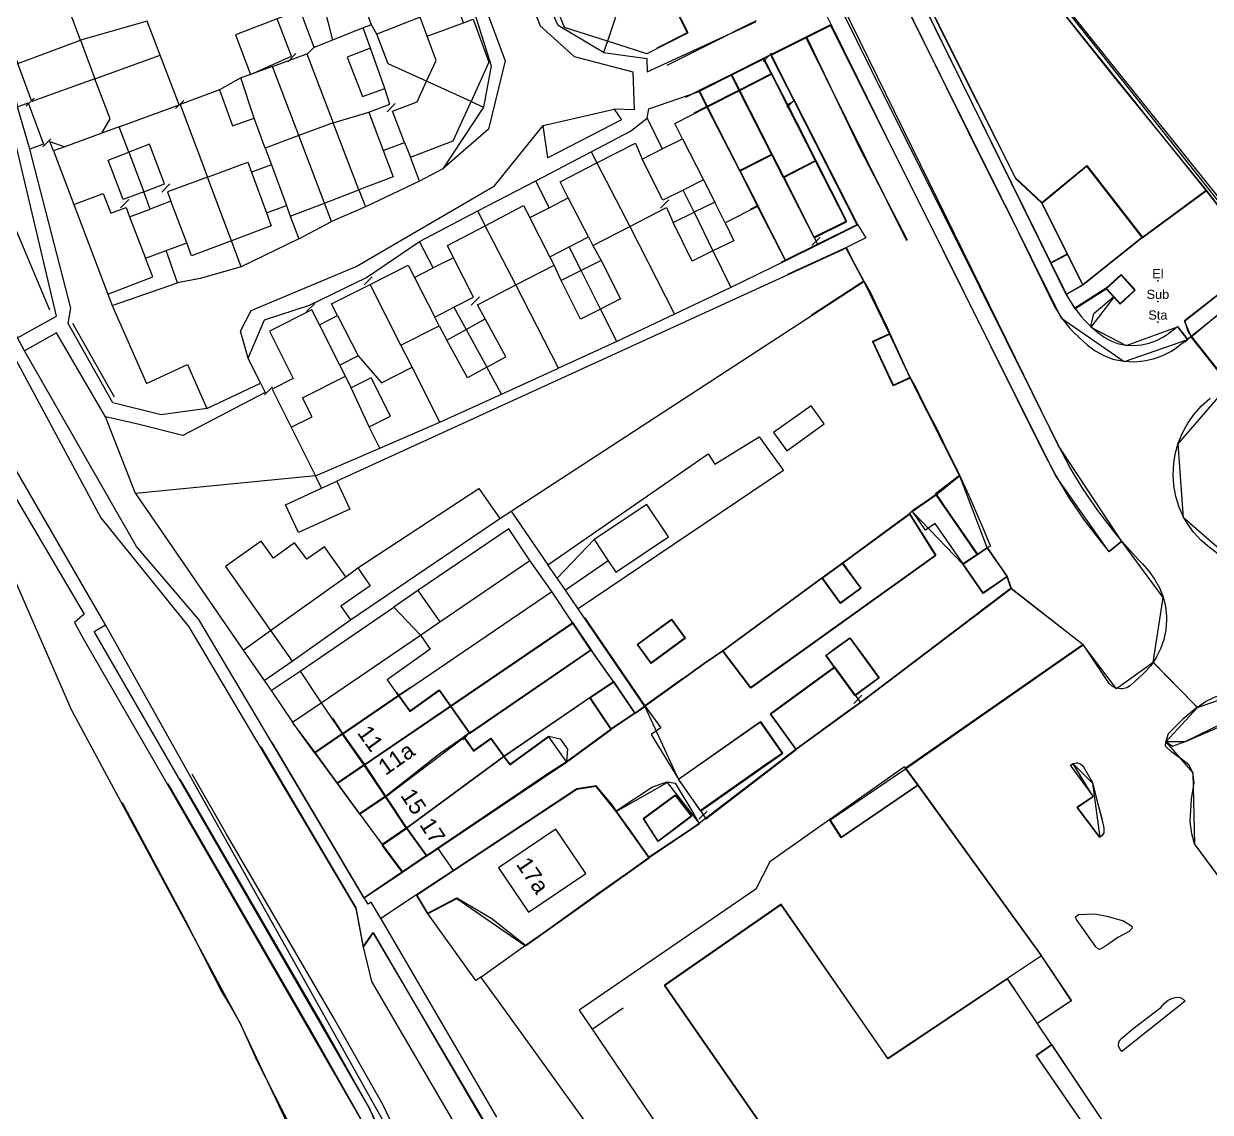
# Model space of a CAD drawing. Header units: millimetres. Extents: x 111502 to 977541, y 8702 to 1044108.
# Drawn here: x 488632.1 to 488778.3, y 242932.4 to 243066.6 of the extents above; entities that cross this region are included whole.
import ezdxf
from ezdxf.enums import TextEntityAlignment as Align

# ---------------------------------------------------------------- set-up
doc = ezdxf.new("R2010")
doc.units = ezdxf.units.MM
doc.header["$LTSCALE"] = 0.25
doc.linetypes.add('DASHED2', pattern=[9.525, 6.35, -3.175])
doc.layers.add('E HVSS As Laid HV', color=10, linetype='Continuous')
doc.layers.add('X HVSS Site Background', color=8, linetype='Continuous')
doc.styles.add('85C29BD3-77E0-4928-B775-6F', font='arial.ttf', dxfattribs={"height": 0.2})
doc.styles.add('OS Master Map$1$Standard', font='txt')

# ---------------------------------------------------------------- blocks, each defined once
blk = doc.blocks.new('Gas OS')
at = {"layer": 'X HVSS Site Background'}
for points in [[(499.25, -727.76), (491.44, -715.97), (440.42, -611.9), (434.13, -592.51), (400.33, -459.68), (391.07, -443.86), (379.53, -435.34), (365.38, -431.08), (350.48, -430.91), (304.47, -440.29), (298.94, -444.2), (313.27, -513.82), (311.85, -513.48), (308.33, -509.97), (297.02, -450.84), (297.81, -446.13), (298.94, -444.2)], [(414.77, -631.38), (427.59, -664.2), (431.77, -668), (438.98, -669.88), (439.17, -674.54), (436.71, -674.48), (437.62, -675.8), (428.54, -680.49), (427.93, -676.48), (436.71, -674.48)], [(498.26, -697.63), (499.04, -698.49), (500.88, -696.8), (499.17, -694.92), (497.33, -696.6), (498.26, -697.63), (495.44, -701.32), (499.78, -703.61), (506.12, -701.31), (507.34, -702.89), (499.56, -705.6), (491.83, -700.25), (465.84, -647.95)], [(417.03, -822.23), (406.53, -797.59), (372.61, -738.82), (374.01, -738.02), (351.59, -699.29), (340.78, -676.34), (328.83, -641.16), (319.81, -602.98), (315.45, -581.78), (313.12, -570.65), (310.77, -567.51), (312.05, -574.1), (310.44, -574.41), (310.93, -577)], [(310.44, -574.41), (312.05, -574.1), (312.54, -576.68), (310.93, -577), (312.74, -577.77), (326.12, -638.62), (340.19, -680), (352.15, -704.14), (371.4, -736.72), (370.2, -737.72), (371.2, -739.62), (405.43, -798.88), (414.57, -818.19), (415.71, -822.23)], [(402.95, -624.96), (404.52, -624.31), (402.9, -620.04), (404.49, -619.43), (389.67, -580.38), (386.72, -576.95), (381.97, -576.67), (369.07, -581.36), (365.65, -580.45), (331.95, -593.09), (327.63, -596.69), (326.25, -601.94), (337.67, -647.56), (352.64, -686.25), (373.45, -724.83), (384.3, -738.26), (404.88, -772.96), (405.77, -777.78), (406.98, -776.02), (422.44, -802.22), (429.38, -810.97), (434.12, -814.69), (439.09, -815.29), (445.16, -811.55)], [(410.6, -768.53), (405.89, -771.72), (385.51, -737.36), (377.82, -728.38), (364.03, -704.25), (363.18, -702.65), (367.98, -699.97), (360.07, -666.74), (357.58, -661.42), (352.67, -657.54), (349.26, -647.18), (344.53, -605.05), (339.18, -592.19), (331.19, -595.43), (328.15, -599.78), (332.32, -621.94), (342.23, -655.67), (361.17, -698.9), (363.18, -702.65)], [(336.17, -611.23), (350.33, -659.35), (367.1, -699.2)], [(386.56, -637.55), (387.87, -640.89), (396.84, -637.46), (405.07, -634.32), (406.32, -633.84), (404.94, -630.21), (406.53, -629.63), (408.15, -633.88), (410.13, -633.13), (423.27, -668.5), (421.21, -676.94), (415.57, -681.83), (412.72, -683.33), (406.04, -686.5)], [(494.44, -696.17), (492.56, -692.4), (489.4, -686.04), (494.92, -681.5), (501.79, -690.31), (494.44, -696.17), (492.42, -697.33), (490.51, -693.47), (467.35, -646.3), (467.98, -639.95), (474.71, -634.73), (473.75, -633.02)], [(847.36, -643), (784.04, -692.22), (725.14, -731.01), (661.93, -765.82), (644.6, -772.43), (621.83, -778.28), (606.42, -779.84), (591.13, -777.48), (575.55, -771.11), (559.53, -768.36), (546.93, -762.58), (537.8, -754.62), (527.03, -742.38), (506.88, -724.83), (506.2, -715.72), (512.49, -708.44), (507.82, -702.51), (514.94, -696.56), (515.61, -691.41), (477.49, -643.36)], [(468.19, -647.04), (486.14, -683.02), (489.4, -686.04)], [(475.12, -641.47), (509.65, -684.54)], [(360.21, -653.26), (361.65, -653.91), (359.44, -658.87), (361.4, -664.1), (363.19, -668.85), (362.01, -669.3), (363.18, -674.17), (364.48, -673.71), (366.38, -678.77), (364.7, -679.39), (363.18, -674.17)], [(418.14, -663.83), (416.27, -658.82), (411.8, -660.5), (407.91, -661.94), (405.82, -656.31), (407.03, -655.85), (412.09, -653.98), (414.43, -653.12), (416.55, -658.72), (417.81, -658.27), (419.71, -663.26), (421.54, -669.15), (420.59, -674.22), (415.57, -681.83)], [(442.17, -658.02), (439.48, -654.98), (437.73, -660.45), (435.87, -666.09), (430.59, -664.4), (427.36, -656.35), (432.27, -654.14)], [(405.82, -656.31), (400.29, -659.31), (401.98, -665.98)], [(435.4, -667.5), (429.8, -664.16), (426.38, -656.78)], [(407.18, -822.24), (390.63, -787.2), (369.81, -748.51), (360.61, -727.46), (345.5, -703.58), (334.79, -683.01), (326.01, -659.02), (323.03, -660.36), (317.83, -662.71)], [(451.68, -658.84), (449.33, -660.02), (446.89, -661.26), (444.42, -662.5), (445.75, -665.12), (440.74, -667.66), (435.87, -666.09), (435.4, -667.5), (440.72, -668.24), (440.78, -669.89), (454.16, -663.7)], [(413.67, -665.49), (412.78, -663.13), (411.8, -660.5)], [(375.68, -676.64), (373.55, -677.42), (374.59, -675.68), (372.71, -670.72), (380.73, -667.82), (379.13, -663.62), (370.92, -665.95), (369.13, -661.18), (366.89, -662.03)], [(412.78, -663.13), (407.47, -665.24), (406.8, -664.08), (405.76, -664.46), (401.98, -665.98), (399.74, -666.88), (398, -662.28), (395.16, -663.36)], [(406.8, -664.08), (406.23, -662.57), (407.91, -661.94)], [(412.72, -683.33), (411.58, -680.38), (416.86, -678.38), (419.07, -673.54), (413.58, -671.03), (414.77, -668.47), (413.67, -665.49), (418.14, -663.83), (419.33, -663.4), (421.27, -668.69), (419.07, -673.54), (420.59, -674.22)], [(394.6, -669.23), (397.05, -668.31), (398.83, -667.64), (402.08, -676.16), (406.46, -674.86), (409.06, -673.87), (408.42, -671.91), (406.66, -666.96), (405.76, -664.46)], [(408.23, -679.56), (410.87, -678.56), (409.38, -674.7), (412.43, -673.55), (413.58, -671.03), (408.85, -668.88), (407.47, -665.24)], [(508.58, -748.21), (503.12, -742.67), (504.34, -734.63), (499.25, -727.76), (497.7, -729.03), (491.11, -719.63), (463.41, -664.15), (460.36, -665.67)], [(398.78, -667.76), (399.79, -666.75)], [(472.77, -690.68), (460.36, -665.67), (456.01, -667.85), (458.92, -673.55), (466.66, -688.78), (461.79, -691.21), (457.8, -693.17)], [(367.61, -679.59), (370.12, -686.22), (373.74, -684.87), (374.65, -687.3), (376.55, -686.61), (376.98, -687.72), (379.53, -686.78), (378.73, -684.66), (381.27, -683.68), (379.43, -678.8), (376.87, -679.77), (378.73, -684.66), (376.17, -685.62), (374.34, -680.76), (376.87, -679.77), (375.68, -676.64), (383.08, -673.93), (380.73, -667.82)], [(396.47, -668.62), (397.48, -667.61)], [(406.66, -666.96), (403.79, -668.06), (405.68, -672.92), (408.42, -671.91)], [(455.06, -668.58), (456.07, -667.57)], [(406.46, -674.86), (408.23, -679.56), (409.47, -682.83), (405.25, -684.43), (406.04, -686.5), (401.88, -688.31), (401.02, -686.04), (397.84, -677.73), (394.6, -669.23), (391.89, -670.21), (390.7, -670.62)], [(452.18, -682.13), (456.14, -680.12), (452.1, -672.2), (456.08, -670.17), (455.11, -668.3), (451.14, -670.29), (447.17, -672.28)], [(396.79, -687.66), (401.02, -686.04), (405.25, -684.43), (402.08, -676.16), (397.84, -677.73), (393.69, -679.28), (392.34, -675.58), (390.7, -670.62), (388.05, -672.1), (389.67, -676.54), (392.34, -675.58)], [(445.13, -678.12), (444.17, -676.22), (448.14, -674.21), (452.1, -672.2), (451.14, -670.29)], [(456.08, -670.17), (458.02, -674.01), (461.53, -680.9), (457.57, -682.93), (461.33, -690.31), (465.33, -688.35), (461.53, -680.9)], [(388.05, -672.1), (383.22, -673.88), (386.58, -682.85), (381.64, -684.67), (382.07, -685.83)], [(433.87, -679.73), (438.73, -677.18), (440.76, -675.57), (440.97, -674.45), (447.17, -672.28), (448.14, -674.21), (452.18, -682.13), (454.38, -686.46), (457.8, -693.17), (451.09, -696.44), (444.15, -699.74), (437.04, -703.12), (429.85, -706.4), (424.58, -696.14), (420.82, -688.83), (425.53, -686.35), (426.3, -687.84)], [(364.21, -674.12), (365.22, -673.11)], [(382.63, -674.41), (383.65, -673.4)], [(408.71, -674.79), (409.72, -673.78)], [(457.96, -674.28), (458.97, -673.27)], [(440.76, -675.57), (442.63, -679.38), (445.13, -678.12), (447.7, -683.17), (449.12, -685.93), (446.57, -687.18), (448.88, -691.95), (451.09, -696.44)], [(391.59, -705.15), (390.65, -701.81), (391.98, -699.29), (404.92, -693.87), (421.97, -683.91), (427.93, -676.48)], [(366.28, -679.12), (367.29, -678.11)], [(373.55, -677.42), (369, -679.13)], [(386.52, -711.35), (380.86, -712.16), (374.93, -710.67), (369.41, -700.89), (369.72, -698.98), (364.7, -679.39)], [(374.83, -698.66), (379.08, -708.27), (384.12, -705.92), (386.52, -711.35), (393.12, -708.24), (391.59, -705.15), (393.59, -700.44), (399.15, -698.61), (406.17, -695.2), (412.71, -690.8), (419.88, -687.01), (427.03, -683.31), (433.87, -679.73), (434.58, -681.1), (439.34, -678.66), (440.14, -680.63)], [(393.69, -679.28), (394.45, -681.33), (396.31, -686.36), (396.79, -687.66), (397.83, -690.47), (390.74, -693.89), (385.69, -695.32), (382.88, -695.87), (381.47, -691.88)], [(410.87, -678.56), (411.58, -680.38)], [(434.08, -691.27), (438.61, -688.94), (443.15, -686.61), (443.99, -688.45), (446.57, -687.18), (445.22, -684.44), (442.69, -685.7), (440.14, -680.63), (442.63, -679.38)], [(390.74, -693.89), (389.53, -690.7), (386.58, -682.85), (391.57, -681), (392.01, -682.22)], [(394.45, -681.33), (392.01, -682.22), (393.86, -687.26), (396.31, -686.36)], [(435.11, -693.13), (432.64, -694.37), (431.16, -691.42), (433.54, -690.21), (431.05, -685.4), (430.04, -683.43), (434.58, -681.1), (438.61, -688.94), (444.15, -699.74)], [(457.57, -682.93), (456.14, -680.12)], [(380.94, -684.68), (381.95, -683.67)], [(428.69, -686.62), (427.03, -683.31)], [(447.7, -683.17), (445.22, -684.44)], [(375.86, -686.62), (376.87, -685.61)], [(428.77, -692.65), (426.3, -687.84), (428.69, -686.62), (431.05, -685.4)], [(442.42, -686.66), (443.43, -685.65)], [(501.79, -690.31), (509.65, -684.54), (514.09, -690.26), (514.15, -692.92), (513.45, -695.56), (506.98, -700.62), (507.82, -702.51)], [(370.12, -686.22), (374.3, -697.26), (374.83, -698.66), (382.88, -695.87)], [(393.86, -687.26), (394.44, -688.85), (389.53, -690.7), (384.63, -692.54), (384.02, -690.94), (382.07, -685.83), (379.53, -686.78)], [(405.15, -704.88), (402.89, -706.03), (400.38, -701.05), (402.62, -699.9), (405.15, -704.88), (408.02, -708.19), (411.79, -706.28), (410.41, -703.56), (415.12, -701.17), (414.59, -700.09), (416.94, -698.88), (419.36, -697.63), (416.91, -692.79), (416.15, -691.29), (420.82, -688.83), (419.88, -687.01)], [(454.38, -686.46), (450.37, -688.49), (449.12, -685.93)], [(376.98, -687.72), (378.96, -692.82)], [(397.83, -690.47), (401.88, -688.31)], [(450.37, -688.49), (451.45, -690.7), (448.88, -691.95), (446.33, -693.2), (443.99, -688.45)], [(374.3, -697.26), (379.86, -695.15), (378.96, -692.82), (381.47, -691.88), (384.02, -690.94)], [(467.46, -695.7), (465.3, -691.6), (402.54, -720.33), (404.11, -723.77), (397.78, -726.66), (396.21, -723.21), (400.63, -721.19), (399.88, -719.67), (407.81, -716.25), (415.22, -713.06), (411.79, -706.28)], [(412.09, -695.2), (414.41, -694.03), (412.71, -690.8)], [(415.22, -713.06), (422.83, -709.61), (420.99, -706.28), (418.64, -707.57), (416.08, -702.92), (418.45, -701.62), (420.99, -706.28), (423.36, -704.98), (420.8, -700.32), (419.84, -698.57), (424.58, -696.14), (429.31, -693.71), (428.77, -692.65), (431.16, -691.42)], [(433.54, -690.21), (434.08, -691.27), (435.11, -693.13), (437.5, -697.86), (435.02, -699.1), (432.55, -700.34), (430.17, -695.6)], [(461.05, -691.26), (462.07, -690.25)], [(416.91, -692.79), (414.41, -694.03)], [(492.56, -692.4), (490.51, -693.47)], [(410.41, -703.56), (406.62, -696.07), (411.32, -693.68), (412.09, -695.2), (414.59, -700.09)], [(437.04, -703.12), (435.02, -699.1), (432.64, -694.37), (430.17, -695.6), (429.31, -693.71)], [(405.11, -731.01), (406.61, -733.21), (403.01, -735.71), (404.21, -737.41), (422.62, -724.9), (423.99, -724), (467.46, -695.7), (470.65, -702.19), (473.17, -707.62), (471.09, -708.58), (468.57, -703.15), (470.65, -702.19)], [(405.88, -696.14), (406.89, -695.12)], [(402.62, -699.9), (401.88, -698.47), (406.62, -696.07)], [(492.42, -697.33), (493.46, -699.08), (497.33, -696.6)], [(398.8, -699.42), (399.81, -698.4)], [(416.94, -698.88), (418.45, -701.62), (420.8, -700.32)], [(419.09, -698.61), (420.1, -697.6)], [(400.38, -701.05), (399.46, -699.21), (394.21, -701.81), (397.12, -707.68), (394.54, -708.97), (396.88, -713.68), (399.47, -712.38), (398.31, -710.03), (403.57, -707.37)], [(375.12, -709.97), (370, -700.9)], [(415.12, -701.17), (416.08, -702.92)], [(393.12, -708.24), (393.68, -709.4), (383.56, -714.69), (377.98, -713.29), (374.02, -712.39), (367.99, -702.03), (364.03, -704.25)], [(507.07, -703.2), (508.08, -702.19)], [(407.81, -716.25), (406.49, -713.63), (409.12, -712.32), (406.74, -707.57), (404.3, -708.8), (403.57, -707.37), (402.89, -706.03)], [(422.83, -709.61), (429.85, -706.4)], [(473.17, -707.62), (479.24, -719.65)], [(393.6, -709.69), (394.61, -708.68)], [(406.49, -713.63), (404.3, -708.8)], [(396.88, -713.68), (399.88, -719.67), (377.71, -721.82), (374.02, -712.39)], [(423.99, -724), (428.51, -730.61), (448.3, -716.96), (449.11, -718.23), (454.55, -714.87), (457.57, -718.98), (432.27, -736.06), (430.69, -733.74), (429.68, -732.25), (428.51, -730.61)], [(400.63, -721.19), (402.54, -720.33)], [(377.71, -721.82), (390.97, -741.14), (394.36, -738.73), (403.61, -732.11), (405.11, -731.01), (420.01, -721.21), (422.62, -724.9)], [(481.46, -729.38), (479.71, -730.59), (473.41, -724.04), (476.37, -722)], [(435.96, -730.12), (436.89, -731.51), (443.39, -727.19), (440.71, -723.18), (434.22, -727.5), (435.96, -730.12), (430.69, -733.74)], [(472.74, -724.71), (473.75, -723.7)], [(462.32, -732.28), (464.81, -730.46), (473.08, -724.38), (476.32, -729.5), (453.54, -745.83), (450.09, -741.27), (447.81, -742.82), (445.13, -744.75), (440.47, -748.07), (444.63, -757.09), (447.35, -760.96), (457.44, -753.89), (454.72, -750.02), (444.63, -757.09)], [(398.01, -743.71), (400.61, -747.61), (403.22, -751.5), (399.8, -753.84), (397.07, -750.01), (400.61, -747.61), (412.83, -739.3), (414.02, -741.01), (408.72, -744.81), (410.13, -746.78), (411.51, -748.7), (415.12, -746.11), (416.52, -748.08), (431.61, -737.8), (429.01, -733.91), (426.31, -730.1), (423.72, -726.2), (412.52, -733.79), (415.22, -737.63), (426.31, -730.1)], [(403.61, -732.11), (401.01, -728.41), (398.81, -729.91), (397.31, -727.91), (394.71, -729.82), (393.21, -727.72), (388.81, -730.82), (394.36, -738.73), (397.01, -742.51)], [(429.68, -732.25), (434.22, -727.5)], [(482.65, -728.55), (485.12, -732.12)], [(464.81, -730.46), (467.09, -733.56), (464.61, -735.39), (462.32, -732.28), (450.09, -741.27)], [(485.62, -733.59), (485.12, -732.12), (482.17, -734.16), (479.71, -730.59)], [(399.8, -753.84), (402.55, -757.59), (405.33, -761.37), (408.52, -759.2), (405.91, -755.3), (403.22, -751.5), (410.13, -746.78), (429.01, -733.91)], [(412.52, -733.79), (409.54, -735.86)], [(472.62, -755.76), (474.12, -757.82), (464.69, -764.26), (463.26, -762.09), (472.62, -755.76), (494.51, -740.49), (485.62, -733.59), (467.04, -747.65), (459.14, -753.4)], [(394.41, -746.11), (398.01, -743.71), (409.54, -735.86), (412.83, -739.3), (415.22, -737.63)], [(433.84, -741.13), (436.61, -745.08), (439.23, -748.96), (440.47, -748.07), (432.27, -736.06)], [(418.7, -822.23), (418.7, -822.21), (412.63, -806.99), (374.01, -738.02)], [(393.55, -744.88), (397.01, -742.51), (404.21, -737.41)], [(402.55, -757.59), (405.91, -755.3), (416.52, -748.08), (418.89, -751.42), (433.84, -741.13), (431.61, -737.8)], [(447.97, -761.96), (459.14, -753.4), (455.95, -749.02), (463.87, -743.27), (462.8, -741.81), (465.75, -739.68), (469.33, -744.61), (466.4, -746.75), (463.87, -743.27)], [(390.97, -741.14), (393.55, -744.88), (394.41, -746.11), (397.07, -750.01)], [(503.12, -742.67), (498.61, -745.89), (494.51, -740.49)], [(433.72, -747.01), (436.61, -745.08)], [(466.22, -747.7), (467.23, -746.69)], [(480.27, -822.21), (492.3, -818.82), (516.72, -808.25), (523.47, -801.06), (530.61, -779.52), (529.59, -772.26), (525.48, -761.83), (520.03, -753.49), (513.13, -749.79), (507.06, -752.43), (504.68, -752.43), (508.58, -748.21), (514.35, -746.19), (519.22, -747.39), (528.46, -758.16), (534.34, -770.19), (535.99, -780.73), (534.4, -792.42), (530.96, -802.45), (523.64, -812.17), (515.08, -818.13), (505.93, -822.21)], [(439.23, -748.96), (436.34, -750.91)], [(418.03, -752.17), (419.04, -751.16)], [(413.57, -766.53), (410.6, -768.53), (408.12, -765.16), (411.11, -763.1), (408.52, -759.2), (418.18, -751.91), (419.37, -753.58), (421.51, -752.07), (423.09, -754.27), (423.83, -755.28), (428.62, -751.81), (430.84, -754.93)], [(504.68, -752.43), (508.02, -756.27), (508.24, -765.05), (523.23, -785.28), (519.36, -788.59), (521.8, -791.66), (503.85, -805.86), (502.36, -804.05), (500.83, -805.04), (483.36, -816.08), (476.15, -817.64), (461.91, -815.1), (451.94, -806.84), (450.76, -805.54), (452.99, -803.97)], [(436.96, -761.02), (434.49, -757.94), (432.09, -758.31), (416.87, -768.36), (412.34, -771.36), (413.7, -773.64), (417.32, -771.73), (425.78, -777.58), (441.02, -766.72), (436.96, -761.02), (443.22, -757.44), (447.2, -762.56), (441.02, -766.72)], [(474.12, -757.82), (489.37, -778.84), (493.05, -784.36), (488.87, -787.15), (485.17, -781.65), (470.46, -791.49), (457.28, -772.53), (442.91, -782.49), (456.23, -801.67), (452.99, -803.97), (463.08, -812.64), (469.4, -814.64), (482.45, -813.52), (495.84, -805.23), (493.89, -802.44), (495.69, -801.18), (488.74, -791.1), (490.61, -789.78), (500.83, -805.04)], [(447.15, -761.98), (448.16, -760.96)]]:
    blk.add_lwpolyline(points, dxfattribs=at)
for points in [[(395.16, -663.36), (390.02, -665.32), (391.89, -670.21), (396.92, -667.94)], [(372.71, -670.72), (364.95, -673.53), (363.19, -668.85), (370.92, -665.95)], [(367.17, -678.46), (369, -679.13), (367.61, -679.59)], [(457.96, -716.57), (462.57, -713.26), (460.97, -711.02), (456.35, -714.33)], [(481.46, -729.38), (476.37, -722), (479.24, -719.65), (482.65, -728.55)], [(439.57, -740.46), (443.77, -737.41), (445.46, -739.72), (441.24, -742.77)], [(433.72, -747.01), (423.09, -754.27), (411.11, -763.1), (413.57, -766.53), (414.97, -765.58), (430.84, -754.93), (436.34, -750.91)], [(493.27, -755.16), (495.66, -757.51), (496.56, -764.24), (493.75, -760.51), (495.75, -759.18)], [(445.2, -762.41), (442.12, -764.72), (440.33, -761.93), (444.22, -759.03), (446.22, -761.62)]]:
    blk.add_lwpolyline(points, close=True, dxfattribs=at)
blk = doc.blocks.new('OS MAP 060722')
at = {"layer": 'X HVSS Site Background'}
for points in [[(-43.15, 3876.51), (-44.18, 3877.76), (-46.11, 3880.27), (-47.98, 3883.04), (-49.54, 3885.63), (-50.95, 3888.3), (-63.96, 3914.49), (-69.07, 3924.64), (-73.97, 3934.56), (-82.57, 3951.94)], [(-76.53, 3956.35), (-67.48, 3937.95), (-62.02, 3926.88), (-57.67, 3918.11), (-57.41, 3917.68), (-51.38, 3905.33), (-50.57, 3904.04), (-49.62, 3902.84), (-49.18, 3902.36), (-48.31, 3901.5), (-47.39, 3900.69), (-46.41, 3899.97), (-45.36, 3899.38), (-44.24, 3898.95), (-44.03, 3898.9), (-42.84, 3898.68), (-41.63, 3898.62), (-40.42, 3898.72), (-39.23, 3898.98), (-38.09, 3899.38), (-37.01, 3899.93), (-36.59, 3900.2), (-35.06, 3901.39)], [(-74.2, 3956.03), (-51.87, 3910.82)], [(-34.57, 3901.77), (-28.04, 3907)], [(-27.74, 3914.54), (-64.89, 3960.95)], [(-52.98, 3918.25), (-56.25, 3921.27), (-63.19, 3935.02), (-74.18, 3957.27), (-67.25, 3962.84)], [(-67.25, 3962.84), (-44.13, 3933.73), (-32.74, 3919.74)], [(-78.97, 3940.16), (-80.98, 3944.23)], [(-95.49, 3943.06), (-97.95, 3941.82), (-96.62, 3939.19), (-100.43, 3937.26)], [(-88.21, 3940.61), (-89.29, 3940.07), (-93.03, 3938.2), (-99.19, 3935.11)], [(-78.97, 3940.16), (-82.01, 3938.64)], [(-43.15, 3876.51), (-44.69, 3875.24), (-45.74, 3876.51), (-47.73, 3879.1), (-49.58, 3881.81), (-49.69, 3882.01), (-51.28, 3884.65), (-52.73, 3887.39), (-65.75, 3913.6), (-70.86, 3923.75), (-75.76, 3933.67), (-78.97, 3940.16)], [(-82.01, 3938.64), (-86.36, 3936.46)], [(-82.01, 3938.64), (-75.45, 3924.98), (-69.61, 3913.62)], [(-87.26, 3936.01), (-91.24, 3934.02)], [(-86.36, 3936.46), (-87.26, 3936.01)], [(-87.26, 3936.01), (-86.3, 3934.13)], [(-83.46, 3930.75), (-86.36, 3936.46)], [(-91.24, 3934.02), (-95.21, 3932.03)], [(-91.24, 3934.02), (-90.27, 3932.11)], [(-90.27, 3932.11), (-86.3, 3934.13)], [(-86.3, 3934.13), (-84.35, 3930.3)], [(-95.21, 3932.03), (-96.91, 3931.17)], [(-95.21, 3932.03), (-94.23, 3930.1)], [(-94.23, 3930.1), (-90.27, 3932.11)], [(-86.24, 3924.18), (-90.27, 3932.11)], [(-84.35, 3930.3), (-83.46, 3930.75)], [(-83.46, 3930.75), (-81.38, 3926.65), (-75.72, 3915.51)], [(-95.83, 3929.29), (-94.23, 3930.1)], [(-90.2, 3922.17), (-94.23, 3930.1)], [(-84.35, 3930.3), (-82.26, 3926.2), (-80.84, 3923.4)], [(-86.24, 3924.18), (-90.2, 3922.17)], [(-84.81, 3921.38), (-86.24, 3924.18)], [(-80.84, 3923.4), (-84.81, 3921.38)], [(-80.84, 3923.4), (-77.06, 3915.95), (-81.05, 3913.98)], [(-90.2, 3922.17), (-88, 3917.85)], [(-52.98, 3918.25), (-47.46, 3922.79), (-40.6, 3913.97)], [(-81.05, 3913.98), (-84.81, 3921.38)], [(-40.6, 3913.97), (-32.74, 3919.74)], [(-32.74, 3919.74), (-28.3, 3914.02), (-28.24, 3911.36), (-28.94, 3908.72), (-35.41, 3903.66), (-34.94, 3902.24), (-34.57, 3901.77)], [(-88, 3917.85), (-88.94, 3917.37)], [(-84.58, 3911.12), (-88, 3917.85)], [(-49.82, 3911.89), (-52.98, 3918.25)], [(-75.72, 3915.51), (-80.6, 3913.09)], [(-75.72, 3915.51), (-74.7, 3913.89), (-77.08, 3912.69)], [(-80.6, 3913.09), (-81.05, 3913.98)], [(-40.6, 3913.97), (-47.95, 3908.11)], [(-80.6, 3913.09), (-84.58, 3911.12)], [(-77.08, 3912.69), (-84.33, 3909.38)], [(-74.93, 3908.59), (-76.03, 3910.64), (-77.08, 3912.69)], [(-49.82, 3911.89), (-51.87, 3910.82)], [(-47.95, 3908.11), (-49.82, 3911.89)], [(-84.58, 3911.12), (-85.17, 3910.83)], [(-51.87, 3910.82), (-49.97, 3906.96)], [(-44.13, 3906.66), (-43.35, 3905.8), (-41.5, 3907.48), (-43.21, 3909.36), (-45.06, 3907.68)], [(-81.43, 3904.36), (-74.93, 3908.59)], [(-74.93, 3908.59), (-74.13, 3907.14), (-73.43, 3905.64), (-72.03, 3902.74), (-71.73, 3902.1)], [(-47.95, 3908.11), (-49.97, 3906.96)], [(-45.06, 3907.68), (-48.93, 3905.2)], [(-45.06, 3907.68), (-44.13, 3906.66)], [(-49.97, 3906.96), (-49.69, 3906.39), (-48.93, 3905.2)], [(-46.94, 3902.96), (-46.57, 3904.55), (-44.13, 3906.66)], [(-48.93, 3905.2), (-48.1, 3904.14), (-47.74, 3903.75), (-46.94, 3902.96)], [(-46.94, 3902.96), (-46.14, 3902.25), (-45.32, 3901.65), (-44.51, 3901.19), (-43.65, 3900.87), (-42.61, 3900.67), (-41.66, 3900.62), (-40.72, 3900.7), (-39.78, 3900.91), (-38.88, 3901.22), (-38.01, 3901.67), (-37.67, 3901.88), (-36.27, 3902.97), (-35.06, 3901.39)], [(-69.22, 3896.68), (-71.29, 3895.72), (-73.81, 3901.14), (-71.73, 3902.1)], [(-71.73, 3902.1), (-69.43, 3897.04), (-69.22, 3896.68)], [(-35.06, 3901.39), (-34.57, 3901.77)], [(-34.57, 3901.77), (-29.9, 3895.83)], [(-69.22, 3896.68), (-68.53, 3895.44), (-67.73, 3893.79), (-66.83, 3892.04), (-65.93, 3890.34), (-64.73, 3887.84), (-63.48, 3885.34), (-63.15, 3884.64)], [(-29.7, 3873.69), (-32.37, 3875.76), (-33.39, 3876.63), (-34.3, 3877.62), (-35.08, 3878.7), (-35.52, 3879.44), (-36.08, 3880.7), (-36.48, 3882.01), (-36.73, 3883.36), (-36.81, 3884.73), (-36.73, 3886.11), (-36.55, 3887.24), (-36.19, 3888.56), (-35.67, 3889.84), (-35.02, 3891.04), (-34.23, 3892.17), (-33.31, 3893.19), (-32.28, 3894.1), (-32.23, 3894.14)], [(-66.02, 3882.28), (-66.1, 3882.37), (-63.15, 3884.64)], [(-63.15, 3884.64), (-61.98, 3882.14), (-60.53, 3878.74), (-59.33, 3875.89), (-59.74, 3875.73)], [(-67.93, 3880.97), (-67.78, 3881.07), (-66.02, 3882.28)], [(-66.02, 3882.28), (-64.37, 3879.89), (-60.93, 3874.9)], [(-62.68, 3873.69), (-66.12, 3878.68), (-66.47, 3878.44)], [(-60.93, 3874.9), (-59.74, 3875.73)], [(-59.74, 3875.73), (-58.66, 3874.16), (-57.28, 3872.16)], [(-43.15, 3876.51), (-41.14, 3874.25), (-40.59, 3873.69), (-39.81, 3872.8), (-39.09, 3871.83), (-38.5, 3870.76), (-38.06, 3869.64), (-37.77, 3868.46), (-37.63, 3867.25), (-37.62, 3866.79), (-37.71, 3865.58), (-37.96, 3864.4), (-38.36, 3863.25), (-38.9, 3862.17), (-39.28, 3861.6)], [(-60.93, 3874.9), (-62.68, 3873.69)], [(-57.28, 3872.16), (-57.51, 3872), (-58.47, 3871.34), (-60.22, 3870.13), (-62.68, 3873.69)], [(-57.28, 3872.16), (-56.78, 3870.69)], [(-56.78, 3870.69), (-60.41, 3867.94)], [(-56.78, 3870.69), (-47.9, 3863.78)], [(-47.9, 3863.78), (-55.1, 3858.75)], [(-39.28, 3861.6), (-39.58, 3861.16), (-40.39, 3860.26), (-40.42, 3860.23), (-42.06, 3858.71), (-42.53, 3858.43), (-43.06, 3858.3), (-43.26, 3858.29), (-43.8, 3858.38), (-44.29, 3858.61), (-44.68, 3858.97), (-47.9, 3863.78)], [(-39.28, 3861.6), (-34.12, 3856.35), (-33.83, 3856.06)], [(-33.83, 3856.06), (-32.82, 3856.74), (-31.7, 3857.29), (-30.52, 3857.71), (-29.3, 3857.97), (-28.06, 3858.07), (-26.81, 3858.02), (-25.51, 3857.78), (-24.32, 3857.4), (-23.19, 3856.87), (-22.13, 3856.2), (-21.17, 3855.4), (-20.45, 3854.65), (-19.32, 3853.19), (-14.82, 3847.33), (-13.95, 3846.1)], [(-33.83, 3856.06), (-33.95, 3855.96), (-35.62, 3854.56), (-36.51, 3853.66), (-37.42, 3852.74), (-37.72, 3851.83)], [(-35.35, 3851.83), (-30.67, 3854.09), (-29.27, 3854.48), (-24.18, 3852.16), (-22.37, 3850.77), (-16.93, 3842.43), (-12.83, 3831.99), (-12.03, 3828.35), (-11.8, 3824.73), (-14.53, 3815.05), (-16.54, 3808.23)], [(-22.55, 3811.06), (-20.62, 3812.58), (-23.05, 3815.67), (-19.18, 3818.97), (-34.16, 3839.22), (-34.51, 3840.42), (-34.7, 3841.94), (-34.56, 3844.71), (-34.24, 3846.74), (-34.38, 3848), (-34.87, 3848.96), (-35.83, 3849.67), (-36.99, 3850.5), (-37.76, 3851.22), (-37.72, 3851.83)], [(-37.72, 3851.83), (-36.88, 3851.23), (-35.35, 3851.83)], [(-49.42, 3848.9), (-49.13, 3849.11), (-48.74, 3849.2), (-48.61, 3849.2), (-48.23, 3849.08), (-47.93, 3848.82), (-47.84, 3848.69), (-46.74, 3846.76), (-46.22, 3844.57), (-45.61, 3842.31)], [(-47.06, 3844.81), (-46.65, 3845.08), (-49.25, 3848.62)]]:
    blk.add_lwpolyline(points, dxfattribs=at)
at = {"layer": 'X HVSS Site Background', "flags": 128}
for points in [[(-29.7, 3873.69), (-32.37, 3875.76), (-32.37, 3875.76), (-33.39, 3876.63), (-33.39, 3876.63), (-34.3, 3877.62), (-34.3, 3877.62), (-35.08, 3878.7), (-35.08, 3878.7), (-35.52, 3879.44), (-35.52, 3879.44), (-36.08, 3880.7), (-36.08, 3880.7), (-36.48, 3882.01), (-36.48, 3882.01), (-36.73, 3883.36), (-36.73, 3883.36), (-36.81, 3884.73), (-36.81, 3884.73), (-36.73, 3886.11), (-36.73, 3886.11), (-36.55, 3887.24), (-36.55, 3887.24), (-36.19, 3888.56), (-36.19, 3888.56), (-35.67, 3889.84), (-35.67, 3889.84), (-35.02, 3891.04), (-35.02, 3891.04), (-34.23, 3892.17), (-34.23, 3892.17), (-33.31, 3893.19), (-33.31, 3893.19), (-32.28, 3894.1), (-32.28, 3894.1), (-32.23, 3894.14)], [(-43.15, 3876.51), (-44.18, 3877.76), (-44.18, 3877.76), (-46.11, 3880.27), (-46.11, 3880.27), (-47.98, 3883.04), (-47.98, 3883.04), (-49.54, 3885.63), (-49.54, 3885.63), (-50.95, 3888.3), (-50.95, 3888.3), (-51.85, 3890.11)], [(-43.15, 3876.51), (-44.69, 3875.24), (-44.69, 3875.24), (-45.74, 3876.51), (-45.74, 3876.51), (-47.73, 3879.1), (-47.73, 3879.1), (-49.58, 3881.81), (-49.58, 3881.81), (-49.69, 3882.01), (-49.69, 3882.01), (-51.28, 3884.65), (-51.28, 3884.65), (-52.73, 3887.39), (-52.73, 3887.39), (-53.71, 3889.37)], [(-63.53, 3885.44), (-63.48, 3885.34), (-63.48, 3885.34), (-63.15, 3884.64)], [(-66.02, 3882.28), (-66.1, 3882.37), (-66.1, 3882.37), (-63.15, 3884.64)], [(-63.15, 3884.64), (-61.98, 3882.14), (-61.98, 3882.14), (-60.53, 3878.74), (-60.53, 3878.74), (-59.33, 3875.89), (-59.33, 3875.89), (-59.74, 3875.73)], [(-68.98, 3880.24), (-67.97, 3880.94), (-67.97, 3880.94), (-67.78, 3881.07), (-67.78, 3881.07), (-66.02, 3882.28)], [(-66.02, 3882.28), (-64.37, 3879.89), (-64.37, 3879.89), (-60.93, 3874.9)], [(-77.58, 3873.83), (-69.31, 3879.91)], [(-69.31, 3879.91), (-68.98, 3880.24)], [(-69.31, 3879.91), (-66.07, 3874.77)], [(-62.68, 3873.69), (-66.12, 3878.68), (-66.12, 3878.68), (-67.32, 3877.85), (-67.32, 3877.85), (-68.94, 3880.19), (-68.94, 3880.19), (-68.98, 3880.24)], [(-60.93, 3874.9), (-59.74, 3875.73)], [(-59.74, 3875.73), (-58.66, 3874.16), (-58.66, 3874.16), (-57.28, 3872.16)], [(-43.15, 3876.51), (-41.14, 3874.25), (-41.14, 3874.25), (-40.59, 3873.69), (-40.59, 3873.69), (-39.81, 3872.8), (-39.81, 3872.8), (-39.09, 3871.83), (-39.09, 3871.83), (-38.5, 3870.76), (-38.5, 3870.76), (-38.06, 3869.64), (-38.06, 3869.64), (-37.77, 3868.46), (-37.77, 3868.46), (-37.63, 3867.25), (-37.63, 3867.25), (-37.62, 3866.79), (-37.62, 3866.79), (-37.71, 3865.58), (-37.71, 3865.58), (-37.96, 3864.4), (-37.96, 3864.4), (-38.36, 3863.25), (-38.36, 3863.25), (-38.9, 3862.17), (-38.9, 3862.17), (-39.28, 3861.6)], [(-66.07, 3874.77), (-88.86, 3858.46), (-88.86, 3858.46), (-92.31, 3863.02)], [(-77.58, 3873.83), (-75.3, 3870.73), (-75.3, 3870.73), (-77.79, 3868.9), (-77.79, 3868.9), (-80.07, 3872.01)], [(-80.07, 3872.01), (-77.58, 3873.83)], [(-60.93, 3874.9), (-62.68, 3873.69)], [(-57.28, 3872.16), (-57.51, 3872), (-57.51, 3872), (-58.47, 3871.34), (-58.47, 3871.34), (-60.22, 3870.13), (-60.22, 3870.13), (-62.68, 3873.69)], [(-92.31, 3863.02), (-80.07, 3872.01)], [(-57.28, 3872.16), (-56.78, 3870.69)], [(-56.78, 3870.69), (-75.35, 3856.64)], [(-56.78, 3870.69), (-47.9, 3863.78)], [(-125.87, 3856.21), (-110.78, 3866.49)], [(-110.78, 3866.49), (-110.8, 3866.53)], [(-108.55, 3863.16), (-110.78, 3866.49)], [(-109.35, 3867.11), (-101.92, 3856.21)], [(-102.83, 3863.83), (-98.62, 3866.88), (-98.62, 3866.88), (-96.94, 3864.57), (-96.94, 3864.57), (-101.15, 3861.52), (-101.15, 3861.52), (-102.83, 3863.83)], [(-78.53, 3861.01), (-79.59, 3862.47), (-79.59, 3862.47), (-79.1, 3862.82), (-79.1, 3862.82), (-78.8, 3863.05), (-78.8, 3863.05), (-76.64, 3864.61), (-76.64, 3864.61), (-76.6, 3864.55), (-76.6, 3864.55), (-75.59, 3863.15), (-75.59, 3863.15), (-74.32, 3861.41), (-74.32, 3861.41), (-73.06, 3859.67), (-73.06, 3859.67), (-73.11, 3859.64), (-73.11, 3859.64), (-74.16, 3858.87), (-74.16, 3858.87), (-76, 3857.53)], [(-47.9, 3863.78), (-69.78, 3848.51)], [(-39.28, 3861.6), (-39.58, 3861.16), (-39.58, 3861.16), (-40.39, 3860.26), (-40.39, 3860.26), (-40.42, 3860.23), (-40.42, 3860.23), (-42.06, 3858.71), (-42.06, 3858.71), (-42.53, 3858.43), (-42.53, 3858.43), (-43.06, 3858.3), (-43.06, 3858.3), (-43.26, 3858.29), (-43.26, 3858.29), (-43.8, 3858.38), (-43.8, 3858.38), (-44.29, 3858.61), (-44.29, 3858.61), (-44.68, 3858.97), (-44.68, 3858.97), (-47.9, 3863.78)], [(-123.51, 3852.87), (-108.55, 3863.16)], [(-105.78, 3859.22), (-108.18, 3862.59), (-108.18, 3862.59), (-108.55, 3863.16)], [(-94.59, 3861.46), (-92.31, 3863.02)], [(-97.26, 3859.54), (-94.59, 3861.46)], [(-83.27, 3850.89), (-86.45, 3855.27), (-86.45, 3855.27), (-80.19, 3859.81), (-80.19, 3859.81), (-78.53, 3861.01)], [(-78.53, 3861.01), (-76, 3857.53)], [(-39.28, 3861.6), (-34.12, 3856.35), (-34.12, 3856.35), (-33.83, 3856.06)], [(-108.67, 3857.27), (-105.78, 3859.22)], [(-105.78, 3859.22), (-105.49, 3858.78), (-105.49, 3858.78), (-103.16, 3855.32)], [(-97.26, 3859.54), (-101.92, 3856.21)], [(-132.5, 3857.85), (-132.26, 3857.51)], [(-132.26, 3857.51), (-130.7, 3858.57)], [(-132.26, 3857.51), (-130.88, 3855.59), (-130.88, 3855.59), (-127.28, 3858.19), (-127.28, 3858.19), (-125.87, 3856.21)], [(-33.83, 3856.06), (-32.82, 3856.74), (-32.82, 3856.74), (-31.7, 3857.29)], [(-139.18, 3852.79), (-132.26, 3857.51)], [(-136.48, 3848.99), (-125.87, 3856.21)], [(-125.87, 3856.21), (-124.58, 3854.39), (-124.58, 3854.39), (-123.51, 3852.87)], [(-119.3, 3850.02), (-108.67, 3857.27)], [(-106.06, 3853.38), (-108.37, 3856.82), (-108.37, 3856.82), (-108.67, 3857.27)], [(-103.16, 3855.32), (-101.92, 3856.21)], [(-101.92, 3856.21), (-99.94, 3853.5), (-99.94, 3853.5), (-101.14, 3852.66), (-101.14, 3852.66), (-97.77, 3847.19)], [(-75.35, 3856.64), (-77.01, 3855.43), (-77.01, 3855.43), (-77.32, 3855.21), (-77.32, 3855.21), (-83.27, 3850.89)], [(-76, 3857.53), (-75.37, 3856.67), (-75.37, 3856.67), (-75.35, 3856.64)], [(-140.43, 3854.68), (-139.18, 3852.79)], [(-103.16, 3855.32), (-106.06, 3853.38)], [(-33.83, 3856.06), (-33.95, 3855.96), (-33.95, 3855.96), (-35.62, 3854.56), (-35.62, 3854.56), (-36.51, 3853.66), (-36.51, 3853.66), (-37.42, 3852.74), (-37.42, 3852.74), (-37.72, 3851.83)], [(-111.56, 3849.36), (-106.06, 3853.38)], [(-97.77, 3847.19), (-89.7, 3852.84), (-89.7, 3852.84), (-87.67, 3854.27), (-87.67, 3854.27), (-84.95, 3850.39), (-84.95, 3850.39), (-86.99, 3848.97), (-86.99, 3848.97), (-95.05, 3843.31)], [(-35.35, 3851.83), (-30.67, 3854.09)], [(-136.51, 3832.57), (-147.85, 3851.71)], [(-144.51, 3853.05), (-142.6, 3850.45)], [(-139.18, 3852.79), (-142.6, 3850.45)], [(-139.18, 3852.79), (-136.48, 3848.99)], [(-133.88, 3845.09), (-127.25, 3850.28), (-127.25, 3850.28), (-124.21, 3852.38)], [(-123.51, 3852.87), (-124.21, 3852.38)], [(-124.21, 3852.38), (-123.87, 3851.9), (-123.87, 3851.9), (-123.02, 3850.71), (-123.02, 3850.71), (-120.89, 3852.23), (-120.89, 3852.23), (-120.57, 3851.79), (-120.57, 3851.79), (-119.3, 3850.02)], [(-119.3, 3850.02), (-118.99, 3849.58), (-118.99, 3849.58), (-118.57, 3849.01), (-118.57, 3849.01), (-116.38, 3850.6), (-116.38, 3850.6), (-113.78, 3852.48), (-113.78, 3852.48), (-112.36, 3852.15), (-112.36, 3852.15), (-111.45, 3850.88), (-111.45, 3850.88), (-111.56, 3849.36)], [(-19.18, 3818.97), (-34.16, 3839.22), (-34.16, 3839.22), (-34.51, 3840.42), (-34.51, 3840.42), (-34.7, 3841.94), (-34.7, 3841.94), (-34.56, 3844.71), (-34.56, 3844.71), (-34.24, 3846.74), (-34.24, 3846.74), (-34.38, 3848), (-34.38, 3848), (-34.87, 3848.96), (-34.87, 3848.96), (-35.83, 3849.67), (-35.83, 3849.67), (-36.99, 3850.5), (-36.99, 3850.5), (-37.76, 3851.22), (-37.76, 3851.22), (-37.72, 3851.83)], [(-37.72, 3851.83), (-36.88, 3851.23), (-36.88, 3851.23), (-35.35, 3851.83)], [(-149.26, 3851.15), (-137.52, 3831.33), (-137.52, 3831.33), (-136.64, 3826.51)], [(-142.6, 3850.45), (-139.85, 3846.7)], [(-83.27, 3850.89), (-94.43, 3842.32)], [(-136.48, 3848.99), (-139.85, 3846.7)], [(-136.48, 3848.99), (-133.88, 3845.09)], [(-131.28, 3841.19), (-119.3, 3850.02)], [(-127.43, 3838.71), (-114.23, 3847.64), (-114.23, 3847.64), (-114.22, 3847.65), (-114.22, 3847.65), (-111.56, 3849.36)], [(-49.13, 3849.11), (-48.74, 3849.2), (-48.74, 3849.2), (-48.61, 3849.2), (-48.61, 3849.2), (-48.23, 3849.08), (-48.23, 3849.08), (-47.93, 3848.82), (-47.93, 3848.82), (-47.84, 3848.69), (-47.84, 3848.69), (-46.74, 3846.76), (-46.74, 3846.76), (-46.22, 3844.57), (-46.22, 3844.57), (-45.6, 3842.25), (-45.6, 3842.25), (-45.4, 3841.4), (-45.4, 3841.4), (-45.37, 3841.1), (-45.37, 3841.1), (-45.34, 3840.73), (-45.34, 3840.73), (-45.36, 3840.56), (-45.36, 3840.56), (-45.54, 3840.24), (-45.54, 3840.24), (-45.84, 3840.02), (-45.84, 3840.02), (-48.65, 3843.76), (-48.65, 3843.76), (-46.65, 3845.08), (-46.65, 3845.08), (-49.45, 3848.88), (-49.45, 3848.88), (-49.13, 3849.11)], [(-129.78, 3797.29), (-131.18, 3800.69), (-131.18, 3800.69), (-134.18, 3806.99), (-134.18, 3806.99), (-140.28, 3817.79), (-140.28, 3817.79), (-153.48, 3840.39), (-153.48, 3840.39), (-157.72, 3847.77)], [(-69.78, 3848.51), (-69.9, 3848.68), (-69.9, 3848.68), (-79.14, 3842.19)], [(-69.78, 3848.51), (-68.28, 3846.46)], [(-136.98, 3805.39), (-143.08, 3816.19), (-143.08, 3816.19), (-160.68, 3846.58)], [(-132.48, 3799.59), (-135.88, 3806.69), (-135.88, 3806.69), (-141.68, 3816.99), (-141.68, 3816.99), (-159.17, 3847.19)], [(-139.85, 3846.7), (-137.07, 3842.92)], [(-105.44, 3843.26), (-105.88, 3843.91), (-105.88, 3843.91), (-107.91, 3846.34), (-107.91, 3846.34), (-110.31, 3845.97), (-110.31, 3845.97), (-125.52, 3835.92)], [(-105.44, 3843.26), (-100.97, 3846.21), (-100.97, 3846.21), (-99.18, 3846.85), (-99.18, 3846.85), (-98.19, 3846.7), (-98.19, 3846.7), (-95.88, 3842.85), (-95.88, 3842.85), (-95.21, 3841.72)], [(-95.05, 3843.31), (-97.77, 3847.19)], [(-79.14, 3842.19), (-77.71, 3840.01), (-77.71, 3840.01), (-68.28, 3846.46)], [(-68.28, 3846.46), (-53.05, 3825.41)], [(-133.88, 3845.09), (-137.07, 3842.92)], [(-133.88, 3845.09), (-131.28, 3841.19)], [(-97.2, 3841.88), (-99.95, 3839.8), (-99.95, 3839.8), (-100.28, 3839.55), (-100.28, 3839.55), (-102.08, 3842.35), (-102.08, 3842.35), (-98.18, 3845.25), (-98.18, 3845.25), (-96.18, 3842.65), (-96.18, 3842.65), (-97.2, 3841.88)], [(-166.35, 3844.31), (-164.78, 3841.39), (-164.78, 3841.39), (-158.58, 3829.79), (-158.58, 3829.79), (-154.08, 3820.99), (-154.08, 3820.99), (-153.04, 3819.23), (-153.04, 3819.23), (-151.78, 3817.09), (-151.78, 3817.09), (-149.78, 3812.59), (-149.78, 3812.59), (-144.08, 3801.39)], [(-101.38, 3837.56), (-101.92, 3838.31), (-101.92, 3838.31), (-103.58, 3840.66), (-103.58, 3840.66), (-105.44, 3843.26)], [(-95.05, 3843.31), (-94.44, 3842.33), (-94.44, 3842.33), (-94.43, 3842.32)], [(-137.07, 3842.92), (-134.29, 3839.13)], [(-79.14, 3842.19), (-86.53, 3836.99), (-86.53, 3836.99), (-88.26, 3833.63), (-88.26, 3833.63), (-110, 3818.7), (-110, 3818.7), (-108.42, 3816.37)], [(-95.21, 3841.72), (-96.19, 3841.06), (-96.19, 3841.06), (-101.38, 3837.56)], [(-94.43, 3842.32), (-95.21, 3841.72)], [(-131.28, 3841.19), (-134.29, 3839.13)], [(-131.28, 3841.19), (-128.83, 3837.76)], [(-116.24, 3830.78), (-109.2, 3835.55), (-109.2, 3835.55), (-112.9, 3841.01), (-112.9, 3841.01), (-119.94, 3836.24), (-119.94, 3836.24), (-116.24, 3830.78)], [(-134.29, 3839.13), (-131.8, 3835.75)], [(-128.83, 3837.76), (-128.82, 3837.77), (-128.82, 3837.77), (-127.43, 3838.71)], [(-125.52, 3835.92), (-127.18, 3838.34), (-127.18, 3838.34), (-127.43, 3838.71)], [(-128.83, 3837.76), (-128.84, 3837.76), (-128.84, 3837.76), (-131.8, 3835.75)], [(-116.62, 3826.7), (-114.5, 3828.21), (-114.5, 3828.21), (-107.57, 3833.15), (-107.57, 3833.15), (-103.91, 3835.76), (-103.91, 3835.76), (-101.38, 3837.56)], [(-131.8, 3835.75), (-136.51, 3832.57)], [(-125.52, 3835.92), (-130.06, 3832.93)], [(-130.06, 3832.93), (-134.46, 3830.02)], [(-130.06, 3832.93), (-128.71, 3830.65)], [(-134.46, 3830.02), (-135.64, 3832.01), (-135.64, 3832.01), (-136.03, 3831.75), (-136.03, 3831.75), (-136.51, 3832.57)], [(-128.71, 3830.65), (-128.21, 3830.91), (-128.21, 3830.91), (-125.09, 3832.55), (-125.09, 3832.55), (-120.76, 3830), (-120.76, 3830), (-116.62, 3826.7)], [(-57.24, 3822.61), (-71.96, 3812.77), (-71.96, 3812.77), (-85.13, 3831.75), (-85.13, 3831.75), (-99.5, 3821.79), (-99.5, 3821.79), (-86.19, 3802.59), (-86.19, 3802.59), (-89.43, 3800.3)], [(-120.17, 3805.53), (-134.43, 3829.95), (-134.43, 3829.95), (-134.46, 3830.02)], [(-122.14, 3822.77), (-122.73, 3822.35), (-122.73, 3822.35), (-128.71, 3830.65)], [(-46.33, 3826.5), (-48.73, 3829.87), (-48.73, 3829.87), (-48.84, 3830.19), (-48.84, 3830.19), (-48.47, 3830.48), (-48.47, 3830.48), (-46.47, 3830.57), (-46.47, 3830.57), (-44.97, 3830.31), (-44.97, 3830.31), (-42.94, 3829.7), (-42.94, 3829.7), (-41.92, 3829.06), (-41.92, 3829.06), (-41.85, 3828.8), (-41.85, 3828.8), (-42.25, 3828.42), (-42.25, 3828.42), (-43.62, 3827.66), (-43.62, 3827.66), (-44.75, 3826.89), (-44.75, 3826.89), (-45.59, 3826.29), (-45.59, 3826.29), (-45.98, 3826.18), (-45.98, 3826.18), (-46.33, 3826.5)], [(-136.64, 3826.51), (-135.42, 3828.27), (-135.42, 3828.27), (-121.55, 3804.54)], [(-136.64, 3826.51), (-135.61, 3822.23), (-135.61, 3822.23), (-124.33, 3802.91)], [(-122.14, 3822.77), (-116.62, 3826.7)], [(-53.05, 3825.41), (-57.24, 3822.61)], [(-53.55, 3817.1), (-49.36, 3819.9), (-49.36, 3819.9), (-51.06, 3822.45), (-51.06, 3822.45), (-53.05, 3825.41)], [(-122.14, 3822.77), (-122.08, 3822.69), (-122.08, 3822.69), (-119.15, 3818.63), (-119.15, 3818.63), (-102.74, 3795.86)], [(-53.55, 3817.1), (-55.2, 3819.56), (-55.2, 3819.56), (-57.24, 3822.61)], [(-43.13, 3813.63), (-43.4, 3813.93), (-43.4, 3813.93), (-43.53, 3814.3), (-43.53, 3814.3), (-43.54, 3814.46), (-43.54, 3814.46), (-43.45, 3814.85), (-43.45, 3814.85), (-43.22, 3815.17), (-43.22, 3815.17), (-43.19, 3815.2), (-43.19, 3815.2), (-41.77, 3816.39), (-41.77, 3816.39), (-38.31, 3819.03), (-38.31, 3819.03), (-37.92, 3819.53), (-37.92, 3819.53), (-37.42, 3819.93), (-37.42, 3819.93), (-36.99, 3820.13), (-36.99, 3820.13), (-36.58, 3820.27), (-36.58, 3820.27), (-36.16, 3820.32), (-36.16, 3820.32), (-35.95, 3820.28), (-35.95, 3820.28), (-35.58, 3820.07), (-35.58, 3820.07), (-35.35, 3819.8), (-35.35, 3819.8), (-43.13, 3813.63)], [(-108.42, 3816.37), (-104.61, 3818.98)], [(-51.8, 3814.47), (-53.55, 3817.1)], [(-108.42, 3816.37), (-94.91, 3796.42)], [(-89.43, 3800.3), (-84.85, 3795.21), (-84.85, 3795.21), (-79.34, 3791.62), (-79.34, 3791.62), (-73.02, 3789.62), (-73.02, 3789.62), (-66.5, 3789.33), (-66.5, 3789.33), (-59.98, 3790.73), (-59.98, 3790.73), (-54.13, 3793.73), (-54.13, 3793.73), (-46.58, 3799.02), (-46.58, 3799.02), (-48.53, 3801.81), (-48.53, 3801.81), (-46.73, 3803.07), (-46.73, 3803.07), (-53.68, 3813.16), (-53.68, 3813.16), (-51.8, 3814.47)], [(-51.8, 3814.47), (-41.6, 3799.21)]]:
    blk.add_lwpolyline(points, dxfattribs=at)
at = {"layer": 'X HVSS Site Background'}
for p in [(-38.69, 3908.57), (-38.69, 3906.02), (-38.69, 3903.47)]:
    blk.add_point(p, dxfattribs=at)
at = {"layer": 'X HVSS Site Background', "style": '85C29BD3-77E0-4928-B775-6F'}
for s, p in [('El', (-38.69, 3908.57)), ('Sub', (-38.69, 3906.02)), ('Sta', (-38.69, 3903.47))]:
    blk.add_text(s, height=1.125, dxfattribs=at).set_placement(p, align=Align.BOTTOM_CENTER)
at = {"layer": 'X HVSS Site Background', "char_height": 2, "attachment_point": 7, "style": 'OS Master Map$1$Standard'}
for s, insert, rotation in [('{\\farial|b0|i0|c0|p34;11}', (-137.44, 3852.88), 305.8), ('{\\farial|b0|i0|c0|p34;11a}', (-133.86, 3847.54), 35.2), ('{\\farial|b0|i0|c0|p34;15}', (-132.12, 3845.16), 303.4), ('{\\farial|b0|i0|c0|p34;17}', (-129.76, 3841.58), 303), ('{\\farial|b0|i0|c0|p34;17a}', (-117.88, 3836.68), 304.1)]:
    blk.add_mtext(s, dxfattribs=dict(at, insert=insert, rotation=rotation))

msp = doc.modelspace()

# ---------------------------------------------------------------- linework, layer by layer
at = {"lineweight": 0}
msp.add_circle((488727.82, 239008.33), 11388.42, dxfattribs=at)
at = {"layer": 'X HVSS Site Background', "lineweight": 0}
for p in [(488771.89, 243034.88), (488771.89, 243032.33), (488771.89, 243029.78)]:
    msp.add_point(p, dxfattribs=at)

# ---------------------------------------------------------------- block references
at = {"layer": 'E HVSS As Laid HV', "linetype": 'DASHED2', "lineweight": 0}
msp.add_blockref('OS MAP 060722', (488810.58, 239126.31), dxfattribs=at)
at = {"layer": 'X HVSS Site Background', "lineweight": 0}
msp.add_blockref('Gas OS', (488268.18, 243730.52), dxfattribs=at)

# ---------------------------------------------------------------- texts
at = {"layer": 'X HVSS Site Background', "lineweight": 0, "style": '85C29BD3-77E0-4928-B775-6F'}
for s, p in [('El', (488771.89, 243034.88)), ('Sub', (488771.89, 243032.33)), ('Sta', (488771.89, 243029.78))]:
    msp.add_text(s, height=1.125, dxfattribs=at).set_placement(p, align=Align.BOTTOM_CENTER)

doc.saveas('drawing.dxf')
